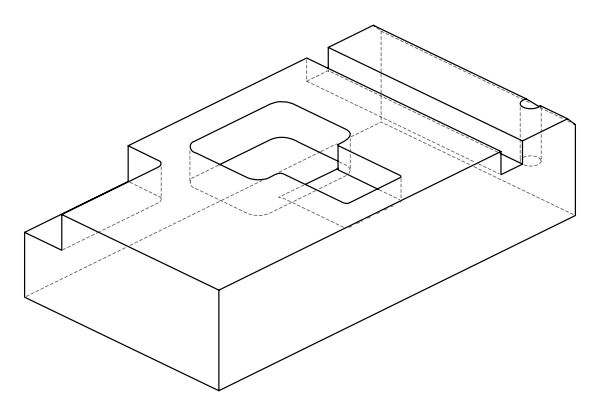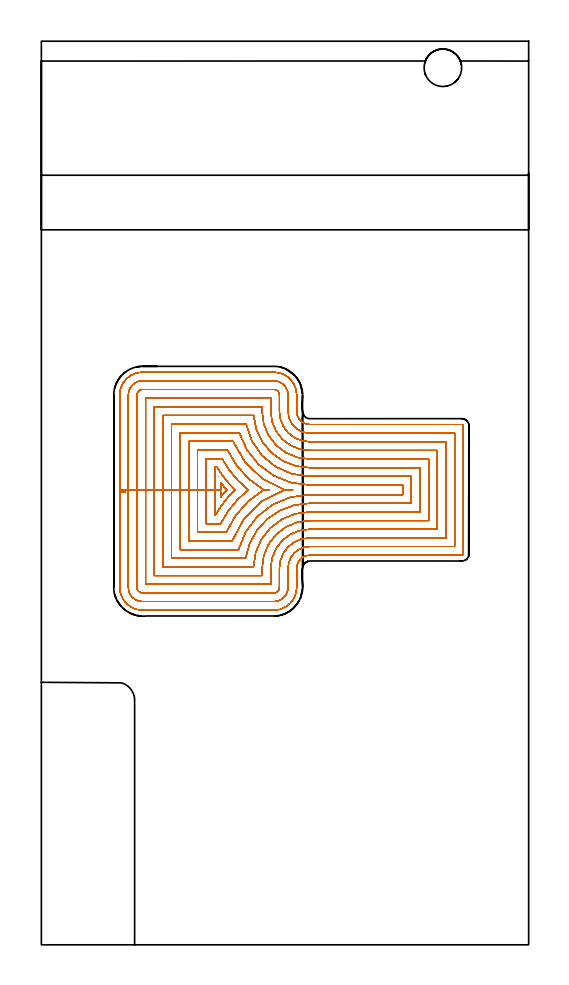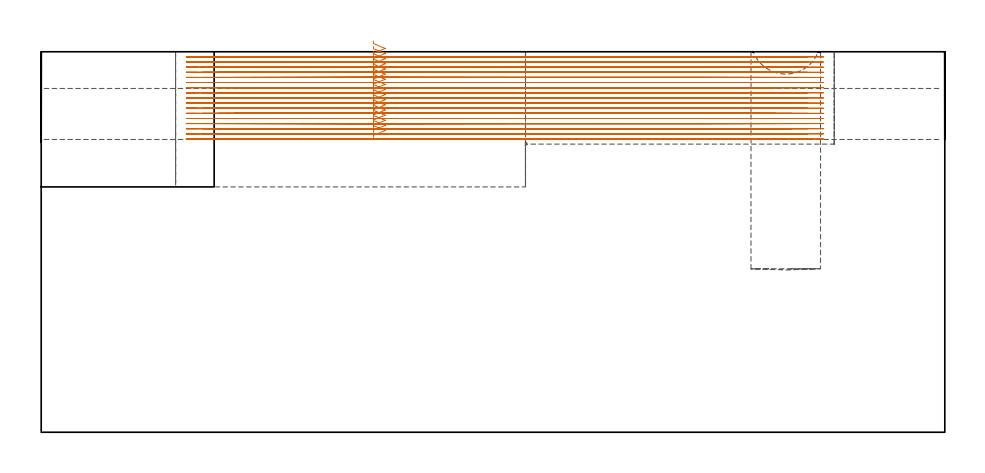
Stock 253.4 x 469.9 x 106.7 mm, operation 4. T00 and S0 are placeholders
(PLAN: 6 operations, 5 tool changes, 186.6 min)
(1 INDEXABLE_INSERT_DRILL_BLIND_HOLE_FROM_SOLID | STEP1POCKET | NXT0302_010 | 0.25 min | 18176 mm3)
(2 AREA_MILL | FG_CHAMFER_SURFACE | UGT0205_001 | 8.31 min | 13226 mm3)
(3 MILL_CORNER_NOTCH_RECTANGULAR | CORNER_NOTCH_RECTANGULAR | NXT0201_012 | Follow Part, ap 4, ae 75% | 15.65 min | 250207 mm3)
(4 MILL_OPEN_POCKET | POCKET_OPEN | NXT0201_008 | Follow Part, ap 1.5, ae 75% | 152.26 min | 490886 mm3)
(5 MILL_RECTANGULAR_POCKET | POCKET_RECTANGULAR_STRAIGHT | UGT0201_094 | Follow Part, ap 5, ae 75% | 5.12 min | 150595 mm3)
(6 MILL_RECTANGULAR_SLOT | SLOT_RECTANGULAR | UGT0201_006 | Follow Part, ap 7, ae 75% | 5.05 min | 177006 mm3)
(TOOL NXT0302_010 | Index. Insert Drill 19.5mm [880-D1950L25-05] | D19.5 PA176 FL98 Z2)
(TOOL UGT0205_001 | Chamfer Mill 20 x 3 x 45 deg. | D20 FL50 Z2)
(TOOL NXT0201_012 | ENDMILL 16mm [2P460-1600-NA 1630] | D16 FL38 Z6)
(TOOL NXT0201_008 | ENDMILL 6mm [2P460-0600-NA 1630] | D6 FL26 Z6)
(TOOL UGT0201_094 | End mill 20 mm | D20 FL38 Z4)
(TOOL UGT0201_006 | End Mill 28 mm | D28 FL25 Z2)
(OP 4 MILL_OPEN_POCKET, part 1 of 2)
G17 G21 G94 G90
T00 M6
G54
G17 G0 G90 X93.2 Y235.452 S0 M3
G43 Z116.702 H1
Z109.702
G94 G1 Y232.791 Z108.989 F250.
X93.878 Y233.642 Z108.697
X95.762 Y235.81 Z107.928
X96.51 Y236.6 Z107.636
X95.762 Y237.39 Z107.345
X93.878 Y239.558 Z106.575
X93.2 Y240.409 Z106.284
Y236.6 Z105.263
Y232.791 F500.
G2 X96.51 Y236.6 R59.2
X93.2 Y240.409 R59.2
G1 Y236.6
X90.2
Y223.5
X90.544
G2 X100.745 Y236.6 R56.2
X91.36 Y248.3 R56.2
G1 X90.2
Y236.6
X85.7
Y219.
X93.248
G2 X107.619 Y236.6 R51.7
X93.974 Y252.8 R51.7
G1 X85.7
Y236.6
X81.2
Y214.5
X96.119
G2 X115.597 Y236.6 R47.2
G1 X118.636
X115.597
G2 X96.747 Y257.3 R47.2
G1 X81.2
Y236.6
X76.7
Y210.
X99.195
G2 X126.585 Y236.6 R42.7
G1 X130.689
X126.585
G2 X99.713 Y261.8 R42.7
G1 X76.7
Y236.6
X72.2
Y205.5
X102.526
G2 X139.5 Y234.1 R38.2
G1 X187.9
Y239.1
X139.5
G2 X102.918 Y266.3 R38.2
G1 X72.2
Y236.6
X67.7
Y201.
X106.188
G2 X139.5 Y229.6 R33.7
G1 X192.4
Y243.6
X139.5
G2 X106.433 Y270.8 R33.7
G1 X67.7
Y236.6
X63.2
Y196.5
X110.306
G2 X139.5 Y225.1 R29.2
G1 X196.9
Y248.1
X139.5
G2 X110.369 Y275.3 R29.2
G1 X63.2
Y236.6
X58.7
Y192.
X114.8
Y195.9
G2 X139.5 Y220.6 R24.7
G1 X201.4
Y252.6
X139.5
G2 X114.8 Y277.3 R24.7
G1 Y279.8
X58.7
Y236.6
X54.2
Y187.5
X119.3
Y195.9
G2 X139.5 Y216.1 R20.2
G1 X205.9
Y257.1
X139.5
G2 X119.3 Y277.3 R20.2
G1 Y284.3
X54.2
Y236.6
X49.7
Y185.9
G3 X52.6 Y183. R2.9
G1 X120.9
G3 X123.8 Y185.899 R2.9
G1 Y195.9
G2 X139.5 Y211.6 R15.7
G1 X210.4
Y261.6
X139.5
G2 X123.8 Y277.3 R15.7
G1 Y285.9
G3 X120.9 Y288.8 R2.9
G1 X52.6
G3 X49.7 Y285.9 R2.9
G1 Y236.6
X45.2
Y185.9
G3 X52.6 Y178.5 R7.4
G1 X120.9
G3 X128.3 Y185.898 R7.4
G1 Y195.9
G2 X139.5 Y207.1 R11.2
G1 X214.9
Y266.1
X139.5
G2 X128.3 Y277.3 R11.2
G1 Y285.9
G3 X120.9 Y293.3 R7.4
G1 X52.6
G3 X45.2 Y285.9 R7.4
G1 Y236.6
X40.7
Y185.9
G3 X52.6 Y174. R11.9
G1 X120.9
G3 X132.8 Y185.897 R11.9
G1 Y195.9
G2 X139.5 Y202.6 R6.7
G1 X218.7
G3 X219.4 Y203.3 R0.7
G1 Y269.9
G3 X218.7 Y270.6 R0.7
G1 X139.5
G2 X132.8 Y277.3 R6.7
G1 Y285.9
G3 X120.9 Y297.8 R11.9
G1 X52.6
G3 X40.7 Y285.9 R11.9
G1 Y236.6
Y235.6
X43.7 F250.
G0 X93.2 Y235.452 Z108.263
G1 Y232.791 Z107.55
X93.878 Y233.642 Z107.258
X95.762 Y235.81 Z106.489
X96.51 Y236.6 Z106.197
X95.762 Y237.39 Z105.906
X93.878 Y239.558 Z105.136
X93.2 Y240.409 Z104.845
Y236.6 Z103.824
Y232.791 F500.
G2 X96.51 Y236.6 R59.2
X93.2 Y240.409 R59.2
G1 Y236.6
X90.2
Y223.5
X90.544
G2 X100.745 Y236.6 R56.2
X91.36 Y248.3 R56.2
G1 X90.2
Y236.6
X85.7
Y219.
X93.248
G2 X107.619 Y236.6 R51.7
X93.974 Y252.8 R51.7
G1 X85.7
Y236.6
X81.2
Y214.5
X96.119
G2 X115.597 Y236.6 R47.2
G1 X118.636
X115.597
G2 X96.747 Y257.3 R47.2
G1 X81.2
Y236.6
X76.7
Y210.
X99.195
G2 X126.585 Y236.6 R42.7
G1 X130.689
X126.585
G2 X99.713 Y261.8 R42.7
G1 X76.7
Y236.6
X72.2
Y205.5
X102.526
G2 X139.5 Y234.1 R38.2
G1 X187.9
Y239.1
X139.5
G2 X102.918 Y266.3 R38.2
G1 X72.2
Y236.6
X67.7
Y201.
X106.188
G2 X139.5 Y229.6 R33.7
G1 X192.4
Y243.6
X139.5
G2 X106.433 Y270.8 R33.7
G1 X67.7
Y236.6
X63.2
Y196.5
X110.306
G2 X139.5 Y225.1 R29.2
G1 X196.9
Y248.1
X139.5
G2 X110.369 Y275.3 R29.2
G1 X63.2
Y236.6
X58.7
Y192.
X114.8
Y195.9
G2 X139.5 Y220.6 R24.7
G1 X201.4
Y252.6
X139.5
G2 X114.8 Y277.3 R24.7
G1 Y279.8
X58.7
Y236.6
X54.2
Y187.5
X119.3
Y195.9
G2 X139.5 Y216.1 R20.2
G1 X205.9
Y257.1
X139.5
G2 X119.3 Y277.3 R20.2
G1 Y284.3
X54.2
Y236.6
X49.7
Y185.9
G3 X52.6 Y183. R2.9
G1 X120.9
G3 X123.8 Y185.899 R2.9
G1 Y195.9
G2 X139.5 Y211.6 R15.7
G1 X210.4
Y261.6
X139.5
G2 X123.8 Y277.3 R15.7
G1 Y285.9
G3 X120.9 Y288.8 R2.9
G1 X52.6
G3 X49.7 Y285.9 R2.9
G1 Y236.6
X45.2
Y185.9
G3 X52.6 Y178.5 R7.4
G1 X120.9
G3 X128.3 Y185.898 R7.4
G1 Y195.9
G2 X139.5 Y207.1 R11.2
G1 X214.9
Y266.1
X139.5
G2 X128.3 Y277.3 R11.2
G1 Y285.9
G3 X120.9 Y293.3 R7.4
G1 X52.6
G3 X45.2 Y285.9 R7.4
G1 Y236.6
X40.7
Y185.9
G3 X52.6 Y174. R11.9
G1 X120.9
G3 X132.8 Y185.897 R11.9
G1 Y195.9
G2 X139.5 Y202.6 R6.7
G1 X218.7
G3 X219.4 Y203.3 R0.7
G1 Y269.9
G3 X218.7 Y270.6 R0.7
G1 X139.5
G2 X132.8 Y277.3 R6.7
G1 Y285.9
G3 X120.9 Y297.8 R11.9
G1 X52.6
G3 X40.7 Y285.9 R11.9
G1 Y236.6
Y235.6
X43.7 F250.
G0 X93.2 Y235.452 Z106.824
G1 Y232.791 Z106.111
X93.878 Y233.642 Z105.819
X95.762 Y235.81 Z105.05
X96.51 Y236.6 Z104.758
X95.762 Y237.39 Z104.467
X93.878 Y239.558 Z103.697
X93.2 Y240.409 Z103.406
Y236.6 Z102.385
Y232.791 F500.
G2 X96.51 Y236.6 R59.2
X93.2 Y240.409 R59.2
G1 Y236.6
X90.2
Y223.5
X90.544
G2 X100.745 Y236.6 R56.2
X91.36 Y248.3 R56.2
G1 X90.2
Y236.6
X85.7
Y219.
X93.248
G2 X107.619 Y236.6 R51.7
X93.974 Y252.8 R51.7
G1 X85.7
Y236.6
X81.2
Y214.5
X96.119
G2 X115.597 Y236.6 R47.2
G1 X118.636
X115.597
G2 X96.747 Y257.3 R47.2
G1 X81.2
Y236.6
X76.7
Y210.
X99.195
G2 X126.585 Y236.6 R42.7
G1 X130.689
X126.585
G2 X99.713 Y261.8 R42.7
G1 X76.7
Y236.6
X72.2
Y205.5
X102.526
G2 X139.5 Y234.1 R38.2
G1 X187.9
Y239.1
X139.5
G2 X102.918 Y266.3 R38.2
G1 X72.2
Y236.6
X67.7
Y201.
X106.188
G2 X139.5 Y229.6 R33.7
G1 X192.4
Y243.6
X139.5
G2 X106.433 Y270.8 R33.7
G1 X67.7
Y236.6
X63.2
Y196.5
X110.306
G2 X139.5 Y225.1 R29.2
G1 X196.9
Y248.1
X139.5
G2 X110.369 Y275.3 R29.2
G1 X63.2
Y236.6
X58.7
Y192.
X114.8
Y195.9
G2 X139.5 Y220.6 R24.7
G1 X201.4
Y252.6
X139.5
G2 X114.8 Y277.3 R24.7
G1 Y279.8
X58.7
Y236.6
X54.2
Y187.5
X119.3
Y195.9
G2 X139.5 Y216.1 R20.2
G1 X205.9
Y257.1
X139.5
G2 X119.3 Y277.3 R20.2
G1 Y284.3
X54.2
Y236.6
X49.7
Y185.9
G3 X52.6 Y183. R2.9
G1 X120.9
G3 X123.8 Y185.899 R2.9
G1 Y195.9
G2 X139.5 Y211.6 R15.7
G1 X210.4
Y261.6
X139.5
G2 X123.8 Y277.3 R15.7
G1 Y285.9
G3 X120.9 Y288.8 R2.9
G1 X52.6
G3 X49.7 Y285.9 R2.9
G1 Y236.6
X45.2
Y185.9
G3 X52.6 Y178.5 R7.4
G1 X120.9
G3 X128.3 Y185.897 R7.4
G1 Y195.9
G2 X139.5 Y207.1 R11.2
G1 X214.9
Y266.1
X139.5
G2 X128.3 Y277.3 R11.2
G1 Y285.901
G3 X120.9 Y293.3 R7.4
G1 X52.6
G3 X45.2 Y285.9 R7.4
G1 Y236.6
X40.7
Y185.9
G3 X52.6 Y174. R11.9
G1 X120.9
G3 X132.8 Y185.896 R11.9
G1 Y195.9
G2 X139.5 Y202.6 R6.7
G1 X218.7
G3 X219.4 Y203.3 R0.7
G1 Y269.9
G3 X218.7 Y270.6 R0.7
G1 X139.5
G2 X132.8 Y277.3 R6.7
G1 Y285.902
G3 X120.9 Y297.8 R11.9
G1 X52.6
G3 X40.7 Y285.9 R11.9
G1 Y236.6
Y235.6
X43.7 F250.
G0 X93.2 Y235.452 Z105.385
G1 Y232.791 Z104.672
X93.878 Y233.642 Z104.38
X95.762 Y235.81 Z103.611
X96.51 Y236.6 Z103.319
X95.762 Y237.39 Z103.028
X93.878 Y239.558 Z102.258
X93.2 Y240.409 Z101.967
Y236.6 Z100.946
Y232.791 F500.
G2 X96.51 Y236.6 R59.2
X93.2 Y240.409 R59.2
G1 Y236.6
X90.2
Y223.5
X90.544
G2 X100.745 Y236.6 R56.2
X91.36 Y248.3 R56.2
G1 X90.2
Y236.6
X85.7
Y219.
X93.248
G2 X107.619 Y236.6 R51.7
X93.974 Y252.8 R51.7
G1 X85.7
Y236.6
X81.2
Y214.5
X96.119
G2 X115.597 Y236.6 R47.2
G1 X118.636
X115.597
G2 X96.747 Y257.3 R47.2
G1 X81.2
Y236.6
X76.7
Y210.
X99.195
G2 X126.585 Y236.6 R42.7
G1 X130.689
X126.585
G2 X99.713 Y261.8 R42.7
G1 X76.7
Y236.6
X72.2
Y205.5
X102.526
G2 X139.5 Y234.1 R38.2
G1 X187.9
Y239.1
X139.5
G2 X102.918 Y266.3 R38.2
G1 X72.2
Y236.6
X67.7
Y201.
X106.188
G2 X139.5 Y229.6 R33.7
G1 X192.4
Y243.6
X139.5
G2 X106.433 Y270.8 R33.7
G1 X67.7
Y236.6
X63.2
Y196.5
X110.306
G2 X139.5 Y225.1 R29.2
G1 X196.9
Y248.1
X139.5
G2 X110.369 Y275.3 R29.2
G1 X63.2
Y236.6
X58.7
Y192.
X114.8
Y195.9
G2 X139.5 Y220.6 R24.7
G1 X201.4
Y252.6
X139.5
G2 X114.8 Y277.3 R24.7
G1 Y279.8
X58.7
Y236.6
X54.2
Y187.5
X119.3
Y195.9
G2 X139.5 Y216.1 R20.2
G1 X205.9
Y257.1
X139.5
G2 X119.3 Y277.3 R20.2
G1 Y284.3
X54.2
Y236.6
X49.7
Y185.9
G3 X52.6 Y183. R2.9
G1 X120.9
G3 X123.8 Y185.899 R2.9
G1 Y195.9
G2 X139.5 Y211.6 R15.7
G1 X210.4
Y261.6
X139.5
G2 X123.8 Y277.3 R15.7
G1 Y285.9
G3 X120.9 Y288.8 R2.9
G1 X52.6
G3 X49.7 Y285.9 R2.9
G1 Y236.6
X45.2
Y185.9
G3 X52.6 Y178.5 R7.4
G1 X120.9
G3 X128.3 Y185.897 R7.4
G1 Y195.9
G2 X139.5 Y207.1 R11.2
G1 X214.9
Y266.1
X139.5
G2 X128.3 Y277.3 R11.2
G1 Y285.901
G3 X120.9 Y293.3 R7.4
G1 X52.6
G3 X45.2 Y285.9 R7.4
G1 Y236.6
X40.7
Y185.9
G3 X52.6 Y174. R11.9
G1 X120.9
G3 X132.8 Y185.896 R11.9
G1 Y195.9
G2 X139.5 Y202.6 R6.7
G1 X218.7
G3 X219.4 Y203.3 R0.7
G1 Y269.9
G3 X218.7 Y270.6 R0.7
G1 X139.5
G2 X132.8 Y277.3 R6.7
G1 Y285.902
G3 X120.9 Y297.8 R11.9
G1 X52.6
G3 X40.7 Y285.9 R11.9
G1 Y236.6
Y235.6
X43.7 F250.
G0 X93.2 Y235.452 Z103.946
G1 Y232.791 Z103.233
X93.878 Y233.642 Z102.941
X95.762 Y235.81 Z102.172
X96.51 Y236.6 Z101.88
X95.762 Y237.39 Z101.589
X93.878 Y239.558 Z100.819
X93.2 Y240.409 Z100.528
Y236.6 Z99.507
Y232.791 F500.
G2 X96.51 Y236.6 R59.2
X93.2 Y240.409 R59.2
G1 Y236.6
X90.2
Y223.5
X90.544
G2 X100.745 Y236.6 R56.2
X91.36 Y248.3 R56.2
G1 X90.2
Y236.6
X85.7
Y219.
X93.248
G2 X107.619 Y236.6 R51.7
X93.974 Y252.8 R51.7
G1 X85.7
Y236.6
X81.2
Y214.5
X96.119
G2 X115.597 Y236.6 R47.2
G1 X118.636
X115.597
G2 X96.747 Y257.3 R47.2
G1 X81.2
Y236.6
X76.7
Y210.
X99.195
G2 X126.585 Y236.6 R42.7
G1 X130.689
X126.585
G2 X99.713 Y261.8 R42.7
G1 X76.7
Y236.6
X72.2
Y205.5
X102.526
G2 X139.5 Y234.1 R38.2
G1 X187.9
Y239.1
X139.5
G2 X102.918 Y266.3 R38.2
G1 X72.2
Y236.6
X67.7
Y201.
X106.188
G2 X139.5 Y229.6 R33.7
G1 X192.4
Y243.6
X139.5
G2 X106.433 Y270.8 R33.7
G1 X67.7
Y236.6
X63.2
Y196.5
X110.306
G2 X139.5 Y225.1 R29.2
G1 X196.9
Y248.1
X139.5
G2 X110.369 Y275.3 R29.2
G1 X63.2
Y236.6
X58.7
Y192.
X114.8
Y195.9
G2 X139.5 Y220.6 R24.7
G1 X201.4
Y252.6
X139.5
G2 X114.8 Y277.3 R24.7
G1 Y279.8
X58.7
Y236.6
X54.2
Y187.5
X119.3
Y195.9
G2 X139.5 Y216.1 R20.2
G1 X205.9
Y257.1
X139.5
G2 X119.3 Y277.3 R20.2
G1 Y284.3
X54.2
Y236.6
X49.7
Y185.9
G3 X52.6 Y183. R2.9
G1 X120.9
G3 X123.8 Y185.899 R2.9
G1 Y195.9
G2 X139.5 Y211.6 R15.7
G1 X210.4
Y261.6
X139.5
G2 X123.8 Y277.3 R15.7
G1 Y285.9
G3 X120.9 Y288.8 R2.9
G1 X52.6
G3 X49.7 Y285.9 R2.9
G1 Y236.6
X45.2
Y185.9
G3 X52.6 Y178.5 R7.4
G1 X120.9
G3 X128.3 Y185.897 R7.4
G1 Y195.9
G2 X139.5 Y207.1 R11.2
G1 X214.9
Y266.1
X139.5
G2 X128.3 Y277.3 R11.2
G1 Y285.901
G3 X120.9 Y293.3 R7.4
G1 X52.6
G3 X45.2 Y285.9 R7.4
G1 Y236.6
X40.7
Y185.9
G3 X52.6 Y174. R11.9
G1 X120.9
G3 X132.8 Y185.896 R11.9
G1 Y195.9
G2 X139.5 Y202.6 R6.7
G1 X218.7
G3 X219.4 Y203.3 R0.7
G1 Y269.9
G3 X218.7 Y270.6 R0.7
G1 X139.5
G2 X132.8 Y277.3 R6.7
G1 Y285.902
G3 X120.9 Y297.8 R11.9
G1 X52.6
G3 X40.7 Y285.9 R11.9
G1 Y236.6
Y235.6
X43.7 F250.
G0 X93.2 Y235.452 Z102.507
G1 Y232.791 Z101.794
X93.878 Y233.642 Z101.502
X95.762 Y235.81 Z100.733
X96.51 Y236.6 Z100.441
X95.762 Y237.39 Z100.15
X93.878 Y239.558 Z99.38
X93.2 Y240.409 Z99.089
Y236.6 Z98.068
Y232.791 F500.
G2 X96.51 Y236.6 R59.2
X93.2 Y240.409 R59.2
G1 Y236.6
X90.2
Y223.5
X90.544
G2 X100.745 Y236.6 R56.2
X91.36 Y248.3 R56.2
G1 X90.2
Y236.6
X85.7
Y219.
X93.248
G2 X107.619 Y236.6 R51.7
X93.974 Y252.8 R51.7
G1 X85.7
Y236.6
X81.2
Y214.5
X96.119
G2 X115.597 Y236.6 R47.2
G1 X118.636
X115.597
G2 X96.747 Y257.3 R47.2
G1 X81.2
Y236.6
X76.7
Y210.
X99.195
G2 X126.585 Y236.6 R42.7
G1 X130.689
X126.585
G2 X99.713 Y261.8 R42.7
G1 X76.7
Y236.6
X72.2
Y205.5
X102.526
G2 X139.5 Y234.1 R38.2
G1 X187.9
Y239.1
X139.5
G2 X102.918 Y266.3 R38.2
G1 X72.2
Y236.6
X67.7
Y201.
X106.188
G2 X139.5 Y229.6 R33.7
G1 X192.4
Y243.6
X139.5
G2 X106.433 Y270.8 R33.7
G1 X67.7
Y236.6
X63.2
Y196.5
X110.306
G2 X139.5 Y225.1 R29.2
G1 X196.9
Y248.1
X139.5
G2 X110.369 Y275.3 R29.2
G1 X63.2
Y236.6
X58.7
Y192.
X114.8
Y195.9
G2 X139.5 Y220.6 R24.7
G1 X201.4
Y252.6
X139.5
G2 X114.8 Y277.3 R24.7
G1 Y279.8
X58.7
Y236.6
X54.2
Y187.5
X119.3
Y195.9
G2 X139.5 Y216.1 R20.2
G1 X205.9
Y257.1
X139.5
G2 X119.3 Y277.3 R20.2
G1 Y284.3
X54.2
Y236.6
X49.7
Y185.9
G3 X52.6 Y183. R2.9
G1 X120.9
G3 X123.8 Y185.899 R2.9
G1 Y195.9
G2 X139.5 Y211.6 R15.7
G1 X210.4
Y261.6
X139.5
G2 X123.8 Y277.3 R15.7
G1 Y285.9
G3 X120.9 Y288.8 R2.9
G1 X52.6
G3 X49.7 Y285.9 R2.9
G1 Y236.6
X45.2
Y185.9
G3 X52.6 Y178.5 R7.4
G1 X120.9
G3 X128.3 Y185.897 R7.4
G1 Y195.9
G2 X139.5 Y207.1 R11.2
G1 X214.9
Y266.1
X139.5
G2 X128.3 Y277.3 R11.2
G1 Y285.901
G3 X120.9 Y293.3 R7.4
G1 X52.6
G3 X45.2 Y285.9 R7.4
G1 Y236.6
X40.7
Y185.9
G3 X52.6 Y174. R11.9
G1 X120.9
G3 X132.8 Y185.896 R11.9
G1 Y195.9
G2 X139.5 Y202.6 R6.7
G1 X218.7
G3 X219.4 Y203.3 R0.7
G1 Y269.9
G3 X218.7 Y270.6 R0.7
G1 X139.5
G2 X132.8 Y277.3 R6.7
G1 Y285.902
G3 X120.9 Y297.8 R11.9
G1 X52.6
G3 X40.7 Y285.9 R11.9
G1 Y236.6
Y235.6
X43.7 F250.
G0 X93.2 Y235.452 Z101.068
G1 Y232.791 Z100.355
X93.878 Y233.642 Z100.063
X95.762 Y235.81 Z99.294
X96.51 Y236.6 Z99.002
X95.762 Y237.39 Z98.711
X93.878 Y239.558 Z97.941
X93.2 Y240.409 Z97.65
Y236.6 Z96.629
Y232.791 F500.
G2 X96.51 Y236.6 R59.2
X93.2 Y240.409 R59.2
G1 Y236.6
X90.2
Y223.5
X90.544
G2 X100.745 Y236.6 R56.2
X91.36 Y248.3 R56.2
G1 X90.2
Y236.6
X85.7
Y219.
X93.248
G2 X107.619 Y236.6 R51.7
X93.974 Y252.8 R51.7
G1 X85.7
Y236.6
X81.2
Y214.5
X96.119
G2 X115.597 Y236.6 R47.2
G1 X118.636
X115.597
G2 X96.747 Y257.3 R47.2
G1 X81.2
Y236.6
X76.7
Y210.
X99.195
G2 X126.585 Y236.6 R42.7
G1 X130.689
X126.585
G2 X99.713 Y261.8 R42.7
G1 X76.7
Y236.6
X72.2
Y205.5
X102.526
G2 X139.5 Y234.1 R38.2
G1 X187.9
Y239.1
X139.5
G2 X102.918 Y266.3 R38.2
G1 X72.2
Y236.6
X67.7
Y201.
X106.188
G2 X139.5 Y229.6 R33.7
G1 X192.4
Y243.6
X139.5
G2 X106.433 Y270.8 R33.7
G1 X67.7
Y236.6
X63.2
Y196.5
X110.306
G2 X139.5 Y225.1 R29.2
G1 X196.9
Y248.1
X139.5
G2 X110.369 Y275.3 R29.2
G1 X63.2
Y236.6
X58.7
Y192.
X114.8
Y195.9
G2 X139.5 Y220.6 R24.7
G1 X201.4
Y252.6
X139.5
G2 X114.8 Y277.3 R24.7
G1 Y279.8
X58.7
Y236.6
X54.2
Y187.5
X119.3
Y195.9
G2 X139.5 Y216.1 R20.2
G1 X205.9
Y257.1
X139.5
G2 X119.3 Y277.3 R20.2
G1 Y284.3
X54.2
Y236.6
X49.7
Y185.9
G3 X52.6 Y183. R2.9
G1 X120.9
G3 X123.8 Y185.898 R2.9
G1 Y195.9
G2 X139.5 Y211.6 R15.7
G1 X210.4
Y261.6
X139.5
G2 X123.8 Y277.3 R15.7
G1 Y285.9
G3 X120.9 Y288.8 R2.9
G1 X52.6
G3 X49.7 Y285.9 R2.9
G1 Y236.6
X45.2
Y185.9
G3 X52.6 Y178.5 R7.4
G1 X120.9
G3 X128.3 Y185.897 R7.4
G1 Y195.9
G2 X139.5 Y207.1 R11.2
G1 X214.9
Y266.1
X139.5
G2 X128.3 Y277.3 R11.2
G1 Y285.901
G3 X120.9 Y293.3 R7.4
G1 X52.6
G3 X45.2 Y285.9 R7.4
G1 Y236.6
X40.7
Y185.9
G3 X52.6 Y174. R11.9
G1 X120.9
G3 X132.8 Y185.896 R11.9
G1 Y195.9
G2 X139.5 Y202.6 R6.7
G1 X218.7
G3 X219.4 Y203.3 R0.7
G1 Y269.9
G3 X218.7 Y270.6 R0.7
G1 X139.5
G2 X132.8 Y277.3 R6.7
G1 Y285.902
G3 X120.9 Y297.8 R11.9
G1 X52.6
G3 X40.7 Y285.9 R11.9
G1 Y236.6
Y235.6
X43.7 F250.
G0 X93.2 Y235.452 Z99.629
G1 Y232.791 Z98.916
X93.878 Y233.642 Z98.624
X95.762 Y235.81 Z97.855
X96.51 Y236.6 Z97.563
X95.762 Y237.39 Z97.272
X93.878 Y239.558 Z96.502
X93.2 Y240.409 Z96.211
Y236.6 Z95.19
Y232.791 F500.
G2 X96.51 Y236.6 R59.2
X93.2 Y240.409 R59.2
G1 Y236.6
X90.2
Y223.5
X90.544
G2 X100.745 Y236.6 R56.2
X91.36 Y248.3 R56.2
G1 X90.2
Y236.6
X85.7
Y219.
X93.248
G2 X107.619 Y236.6 R51.7
X93.974 Y252.8 R51.7
G1 X85.7
Y236.6
X81.2
Y214.5
X96.119
G2 X115.597 Y236.6 R47.2
G1 X118.636
X115.597
G2 X96.747 Y257.3 R47.2
G1 X81.2
Y236.6
X76.7
Y210.
X99.195
G2 X126.585 Y236.6 R42.7
G1 X130.689
X126.585
G2 X99.713 Y261.8 R42.7
G1 X76.7
Y236.6
X72.2
Y205.5
X102.526
G2 X139.5 Y234.1 R38.2
G1 X187.9
Y239.1
X139.5
G2 X102.918 Y266.3 R38.2
G1 X72.2
Y236.6
X67.7
Y201.
X106.188
G2 X139.5 Y229.6 R33.7
G1 X192.4
Y243.6
X139.5
G2 X106.433 Y270.8 R33.7
G1 X67.7
Y236.6
X63.2
Y196.5
X110.306
G2 X139.5 Y225.1 R29.2
G1 X196.9
Y248.1
X139.5
G2 X110.369 Y275.3 R29.2
G1 X63.2
Y236.6
X58.7
Y192.
X114.8
Y195.9
G2 X139.5 Y220.6 R24.7
G1 X201.4
Y252.6
X139.5
G2 X114.8 Y277.3 R24.7
G1 Y279.8
X58.7
Y236.6
X54.2
Y187.5
X119.3
Y195.9
G2 X139.5 Y216.1 R20.2
G1 X205.9
Y257.1
X139.5
G2 X119.3 Y277.3 R20.2
G1 Y284.3
X54.2
Y236.6
X49.7
Y185.9
G3 X52.6 Y183. R2.9
G1 X120.9
G3 X123.8 Y185.899 R2.9
G1 Y195.9
G2 X139.5 Y211.6 R15.7
G1 X210.4
Y261.6
X139.5
G2 X123.8 Y277.3 R15.7
G1 Y285.9
G3 X120.9 Y288.8 R2.9
G1 X52.6
G3 X49.7 Y285.9 R2.9
G1 Y236.6
X45.2
Y185.9
G3 X52.6 Y178.5 R7.4
G1 X120.9
G3 X128.3 Y185.898 R7.4
G1 Y195.9
G2 X139.5 Y207.1 R11.2
G1 X214.9
Y266.1
X139.5
G2 X128.3 Y277.3 R11.2
G1 Y285.9
G3 X120.9 Y293.3 R7.4
G1 X52.6
G3 X45.2 Y285.9 R7.4
G1 Y236.6
X40.7
Y185.9
G3 X52.6 Y174. R11.9
G1 X120.9
G3 X132.8 Y185.897 R11.9
G1 Y195.9
G2 X139.5 Y202.6 R6.7
G1 X218.7
G3 X219.4 Y203.3 R0.7
G1 Y269.9
G3 X218.7 Y270.6 R0.7
G1 X139.5
G2 X132.8 Y277.3 R6.7
G1 Y285.9
G3 X120.9 Y297.8 R11.9
G1 X52.6
G3 X40.7 Y285.9 R11.9
G1 Y236.6
Y235.6
X43.7 F250.
G0 X93.2 Y235.452 Z98.19
G1 Y232.791 Z97.477
X93.878 Y233.642 Z97.185
X95.762 Y235.81 Z96.416
X96.51 Y236.6 Z96.124
X95.762 Y237.39 Z95.833
X93.878 Y239.558 Z95.063
X93.2 Y240.409 Z94.772
Y236.6 Z93.751
Y232.791 F500.
G2 X96.51 Y236.6 R59.2
X93.2 Y240.409 R59.2
G1 Y236.6
X90.2
Y223.5
X90.544
G2 X100.745 Y236.6 R56.2
X91.36 Y248.3 R56.2
G1 X90.2
Y236.6
X85.7
Y219.
X93.248
G2 X107.619 Y236.6 R51.7
X93.974 Y252.8 R51.7
G1 X85.7
Y236.6
X81.2
Y214.5
X96.119
G2 X115.597 Y236.6 R47.2
G1 X118.636
X115.597
G2 X96.747 Y257.3 R47.2
G1 X81.2
Y236.6
X76.7
Y210.
X99.195
G2 X126.585 Y236.6 R42.7
G1 X130.689
X126.585
G2 X99.713 Y261.8 R42.7
G1 X76.7
Y236.6
X72.2
Y205.5
X102.526
G2 X139.5 Y234.1 R38.2
G1 X187.9
Y239.1
X139.5
G2 X102.918 Y266.3 R38.2
G1 X72.2
Y236.6
X67.7
Y201.
X106.188
G2 X139.5 Y229.6 R33.7
G1 X192.4
Y243.6
X139.5
G2 X106.433 Y270.8 R33.7
G1 X67.7
Y236.6
X63.2
Y196.5
X110.306
G2 X139.5 Y225.1 R29.2
G1 X196.9
Y248.1
X139.5
G2 X110.369 Y275.3 R29.2
G1 X63.2
Y236.6
X58.7
Y192.
X114.8
Y195.9
G2 X139.5 Y220.6 R24.7
G1 X201.4
Y252.6
X139.5
G2 X114.8 Y277.3 R24.7
G1 Y279.8
X58.7
Y236.6
X54.2
Y187.5
X119.3
Y195.9
G2 X139.5 Y216.1 R20.2
G1 X205.9
Y257.1
X139.5
G2 X119.3 Y277.3 R20.2
G1 Y284.3
X54.2
Y236.6
X49.7
Y185.9
G3 X52.6 Y183. R2.9
G1 X120.9
G3 X123.8 Y185.899 R2.9
G1 Y195.9
G2 X139.5 Y211.6 R15.7
G1 X210.4
Y261.6
X139.5
G2 X123.8 Y277.3 R15.7
G1 Y285.9
G3 X120.9 Y288.8 R2.9
G1 X52.6
G3 X49.7 Y285.9 R2.9
G1 Y236.6
X45.2
Y185.9
G3 X52.6 Y178.5 R7.4
G1 X120.9
G3 X128.3 Y185.898 R7.4
G1 Y195.9
G2 X139.5 Y207.1 R11.2
G1 X214.9
Y266.1
X139.5
G2 X128.3 Y277.3 R11.2
G1 Y285.9
G3 X120.9 Y293.3 R7.4
G1 X52.6
G3 X45.2 Y285.9 R7.4
G1 Y236.6
X40.7
Y185.9
G3 X52.6 Y174. R11.9
G1 X120.9
G3 X132.8 Y185.897 R11.9
G1 Y195.9
G2 X139.5 Y202.6 R6.7
G1 X218.7
G3 X219.4 Y203.3 R0.7
G1 Y269.9
G3 X218.7 Y270.6 R0.7
G1 X139.5
G2 X132.8 Y277.3 R6.7
G1 Y285.9
G3 X120.9 Y297.8 R11.9
G1 X52.6
G3 X40.7 Y285.9 R11.9
G1 Y236.6
Y235.6
X43.7 F250.
G0 X93.2 Y235.452 Z96.751
G1 Y232.791 Z96.038
X93.878 Y233.642 Z95.746
X95.762 Y235.81 Z94.977
X96.51 Y236.6 Z94.685
X95.762 Y237.39 Z94.394
X93.878 Y239.558 Z93.624
X93.2 Y240.409 Z93.333
Y236.6 Z92.312
Y232.791 F500.
G2 X96.51 Y236.6 R59.2
X93.2 Y240.409 R59.2
G1 Y236.6
X90.2
Y223.5
X90.544
G2 X100.745 Y236.6 R56.2
X91.36 Y248.3 R56.2
G1 X90.2
Y236.6
X85.7
Y219.
X93.248
G2 X107.619 Y236.6 R51.7
X93.974 Y252.8 R51.7
G1 X85.7
Y236.6
X81.2
Y214.5
X96.119
G2 X115.597 Y236.6 R47.2
G1 X118.636
X115.597
G2 X96.747 Y257.3 R47.2
G1 X81.2
Y236.6
X76.7
Y210.
X99.195
G2 X126.585 Y236.6 R42.7
G1 X130.689
X126.585
G2 X99.713 Y261.8 R42.7
G1 X76.7
Y236.6
X72.2
Y205.5
X102.526
G2 X139.5 Y234.1 R38.2
G1 X187.9
Y239.1
X139.5
G2 X102.918 Y266.3 R38.2
G1 X72.2
Y236.6
X67.7
Y201.
X106.188
G2 X139.5 Y229.6 R33.7
G1 X192.4
Y243.6
X139.5
G2 X106.433 Y270.8 R33.7
G1 X67.7
Y236.6
X63.2
Y196.5
X110.306
G2 X139.5 Y225.1 R29.2
G1 X196.9
Y248.1
X139.5
G2 X110.369 Y275.3 R29.2
G1 X63.2
Y236.6
X58.7
Y192.
X114.8
Y195.9
G2 X139.5 Y220.6 R24.7
G1 X201.4
Y252.6
X139.5
G2 X114.8 Y277.3 R24.7
G1 Y279.8
X58.7
Y236.6
X54.2
Y187.5
X119.3
Y195.9
G2 X139.5 Y216.1 R20.2
G1 X205.9
Y257.1
X139.5
G2 X119.3 Y277.3 R20.2
G1 Y284.3
X54.2
Y236.6
X49.7
Y185.9
G3 X52.6 Y183. R2.9
G1 X120.9
G3 X123.8 Y185.899 R2.9
G1 Y195.9
G2 X139.5 Y211.6 R15.7
G1 X210.4
Y261.6
X139.5
G2 X123.8 Y277.3 R15.7
G1 Y285.9
G3 X120.9 Y288.8 R2.9
G1 X52.6
G3 X49.7 Y285.9 R2.9
G1 Y236.6
X45.2
Y185.9
G3 X52.6 Y178.5 R7.4
G1 X120.9
G3 X128.3 Y185.898 R7.4
G1 Y195.9
G2 X139.5 Y207.1 R11.2
G1 X214.9
Y266.1
X139.5
G2 X128.3 Y277.3 R11.2
G1 Y285.9
G3 X120.9 Y293.3 R7.4
G1 X52.6
G3 X45.2 Y285.9 R7.4
G1 Y236.6
X40.7
Y185.9
G3 X52.6 Y174. R11.9
G1 X120.9
G3 X132.8 Y185.897 R11.9
G1 Y195.9
G2 X139.5 Y202.6 R6.7
G1 X218.7
G3 X219.4 Y203.3 R0.7
G1 Y269.9
G3 X218.7 Y270.6 R0.7
G1 X139.5
G2 X132.8 Y277.3 R6.7
G1 Y285.9
G3 X120.9 Y297.8 R11.9
G1 X52.6
G3 X40.7 Y285.9 R11.9
G1 Y236.6
Y235.6
X43.7 F250.
G0 X93.2 Y235.452 Z95.312
G1 Y232.791 Z94.599
X93.878 Y233.642 Z94.307
X95.762 Y235.81 Z93.538
X96.51 Y236.6 Z93.246
X95.762 Y237.39 Z92.955
X93.878 Y239.558 Z92.185
X93.2 Y240.409 Z91.894
Y236.6 Z90.873
Y232.791 F500.
G2 X96.51 Y236.6 R59.2
X93.2 Y240.409 R59.2
G1 Y236.6
X90.2
Y223.5
X90.544
G2 X100.745 Y236.6 R56.2
X91.36 Y248.3 R56.2
G1 X90.2
Y236.6
X85.7
Y219.
X93.248
G2 X107.619 Y236.6 R51.7
X93.974 Y252.8 R51.7
G1 X85.7
Y236.6
X81.2
Y214.5
X96.119
G2 X115.597 Y236.6 R47.2
G1 X118.636
X115.597
G2 X96.747 Y257.3 R47.2
G1 X81.2
Y236.6
X76.7
Y210.
X99.195
G2 X126.585 Y236.6 R42.7
G1 X130.689
X126.585
G2 X99.713 Y261.8 R42.7
G1 X76.7
Y236.6
X72.2
Y205.5
X102.526
G2 X139.5 Y234.1 R38.2
G1 X187.9
Y239.1
X139.5
G2 X102.918 Y266.3 R38.2
G1 X72.2
Y236.6
X67.7
Y201.
X106.188
G2 X139.5 Y229.6 R33.7
G1 X192.4
Y243.6
X139.5
G2 X106.433 Y270.8 R33.7
G1 X67.7
Y236.6
X63.2
Y196.5
X110.306
G2 X139.5 Y225.1 R29.2
G1 X196.9
Y248.1
X139.5
G2 X110.369 Y275.3 R29.2
G1 X63.2
Y236.6
X58.7
Y192.
X114.8
Y195.9
G2 X139.5 Y220.6 R24.7
G1 X201.4
Y252.6
X139.5
G2 X114.8 Y277.3 R24.7
G1 Y279.8
X58.7
Y236.6
X54.2
Y187.5
X119.3
Y195.9
G2 X139.5 Y216.1 R20.2
G1 X205.9
Y257.1
X139.5
G2 X119.3 Y277.3 R20.2
G1 Y284.3
X54.2
Y236.6
X49.7
Y185.9
G3 X52.6 Y183. R2.9
G1 X120.9
G3 X123.8 Y185.899 R2.9
G1 Y195.9
G2 X139.5 Y211.6 R15.7
G1 X210.4
Y261.6
X139.5
G2 X123.8 Y277.3 R15.7
G1 Y285.9
G3 X120.9 Y288.8 R2.9
G1 X52.6
G3 X49.7 Y285.9 R2.9
G1 Y236.6
X45.2
Y185.9
G3 X52.6 Y178.5 R7.4
G1 X120.9
G3 X128.3 Y185.898 R7.4
G1 Y195.9
G2 X139.5 Y207.1 R11.2
G1 X214.9
Y266.1
X139.5
G2 X128.3 Y277.3 R11.2
G1 Y285.9
G3 X120.9 Y293.3 R7.4
G1 X52.6
G3 X45.2 Y285.9 R7.4
G1 Y236.6
X40.7
Y185.9
G3 X52.6 Y174. R11.9
G1 X120.9
G3 X132.8 Y185.897 R11.9
G1 Y195.9
G2 X139.5 Y202.6 R6.7
G1 X218.7
G3 X219.4 Y203.3 R0.7
G1 Y269.9
G3 X218.7 Y270.6 R0.7
G1 X139.5
G2 X132.8 Y277.3 R6.7
G1 Y285.9
G3 X120.9 Y297.8 R11.9
G1 X52.6
G3 X40.7 Y285.9 R11.9
G1 Y236.6
Y235.6
X43.7 F250.
G0 X93.2 Y235.452 Z93.873
G1 Y232.791 Z93.16
X93.878 Y233.642 Z92.868
X95.762 Y235.81 Z92.099
X96.51 Y236.6 Z91.807
X95.762 Y237.39 Z91.516
X93.878 Y239.558 Z90.746
X93.2 Y240.409 Z90.455
Y236.6 Z89.434
Y232.791 F500.
G2 X96.51 Y236.6 R59.2
X93.2 Y240.409 R59.2
G1 Y236.6
X90.2
Y223.5
X90.544
G2 X100.745 Y236.6 R56.2
X91.36 Y248.3 R56.2
G1 X90.2
Y236.6
X85.7
Y219.
X93.248
G2 X107.619 Y236.6 R51.7
X93.974 Y252.8 R51.7
G1 X85.7
Y236.6
X81.2
Y214.5
X96.119
G2 X115.597 Y236.6 R47.2
G1 X118.636
X115.597
G2 X96.747 Y257.3 R47.2
G1 X81.2
Y236.6
X76.7
Y210.
X99.195
G2 X126.585 Y236.6 R42.7
G1 X130.689
X126.585
G2 X99.713 Y261.8 R42.7
G1 X76.7
Y236.6
X72.2
Y205.5
X102.526
G2 X139.5 Y234.1 R38.2
G1 X187.9
Y239.1
X139.5
G2 X102.918 Y266.3 R38.2
G1 X72.2
Y236.6
X67.7
Y201.
X106.188
G2 X139.5 Y229.6 R33.7
G1 X192.4
Y243.6
X139.5
G2 X106.433 Y270.8 R33.7
G1 X67.7
Y236.6
X63.2
Y196.5
X110.306
G2 X139.5 Y225.1 R29.2
G1 X196.9
Y248.1
X139.5
G2 X110.369 Y275.3 R29.2
G1 X63.2
Y236.6
X58.7
Y192.
X114.8
Y195.9
G2 X139.5 Y220.6 R24.7
G1 X201.4
Y252.6
X139.5
G2 X114.8 Y277.3 R24.7
G1 Y279.8
X58.7
Y236.6
X54.2
Y187.5
X119.3
Y195.9
G2 X139.5 Y216.1 R20.2
G1 X205.9
Y257.1
X139.5
G2 X119.3 Y277.3 R20.2
G1 Y284.3
X54.2
Y236.6
X49.7
Y185.9
G3 X52.6 Y183. R2.9
G1 X120.9
G3 X123.8 Y185.899 R2.9
G1 Y195.9
G2 X139.5 Y211.6 R15.7
G1 X210.4
Y261.6
X139.5
G2 X123.8 Y277.3 R15.7
G1 Y285.9
G3 X120.9 Y288.8 R2.9
G1 X52.6
G3 X49.7 Y285.9 R2.9
G1 Y236.6
X45.2
Y185.9
G3 X52.6 Y178.5 R7.4
G1 X120.9
G3 X128.3 Y185.898 R7.4
G1 Y195.9
G2 X139.5 Y207.1 R11.2
G1 X214.9
Y266.1
X139.5
G2 X128.3 Y277.3 R11.2
G1 Y285.9
G3 X120.9 Y293.3 R7.4
G1 X52.6
G3 X45.2 Y285.9 R7.4
G1 Y236.6
X40.7
Y185.9
G3 X52.6 Y174. R11.9
G1 X120.9
G3 X132.8 Y185.897 R11.9
G1 Y195.9
G2 X139.5 Y202.6 R6.7
G1 X218.7
G3 X219.4 Y203.3 R0.7
G1 Y269.9
G3 X218.7 Y270.6 R0.7
G1 X139.5
G2 X132.8 Y277.3 R6.7
G1 Y285.9
G3 X120.9 Y297.8 R11.9
G1 X52.6
G3 X40.7 Y285.9 R11.9
G1 Y236.6
Y235.6
X43.7 F250.
G0 X93.2 Y235.452 Z92.434
G1 Y232.791 Z91.721
X93.878 Y233.642 Z91.429
X95.762 Y235.81 Z90.66
X96.51 Y236.6 Z90.368
X95.762 Y237.39 Z90.077
X93.878 Y239.558 Z89.307
X93.2 Y240.409 Z89.016
Y236.6 Z87.995
Y232.791 F500.
G2 X96.51 Y236.6 R59.2
X93.2 Y240.409 R59.2
G1 Y236.6
X90.2
Y223.5
X90.544
G2 X100.745 Y236.6 R56.2
X91.36 Y248.3 R56.2
G1 X90.2
Y236.6
X85.7
Y219.
X93.248
G2 X107.619 Y236.6 R51.7
X93.974 Y252.8 R51.7
G1 X85.7
Y236.6
X81.2
Y214.5
X96.119
G2 X115.597 Y236.6 R47.2
G1 X118.636
X115.597
G2 X96.747 Y257.3 R47.2
G1 X81.2
Y236.6
X76.7
Y210.
X99.195
G2 X126.585 Y236.6 R42.7
G1 X130.689
X126.585
G2 X99.713 Y261.8 R42.7
G1 X76.7
Y236.6
X72.2
Y205.5
X102.526
G2 X139.5 Y234.1 R38.2
G1 X187.9
Y239.1
X139.5
G2 X102.918 Y266.3 R38.2
G1 X72.2
Y236.6
X67.7
Y201.
X106.188
G2 X139.5 Y229.6 R33.7
G1 X192.4
Y243.6
X139.5
G2 X106.433 Y270.8 R33.7
G1 X67.7
Y236.6
X63.2
Y196.5
X110.306
G2 X139.5 Y225.1 R29.2
G1 X196.9
Y248.1
X139.5
G2 X110.369 Y275.3 R29.2
G1 X63.2
Y236.6
X58.7
Y192.
X114.8
Y195.9
G2 X139.5 Y220.6 R24.7
G1 X201.4
Y252.6
X139.5
G2 X114.8 Y277.3 R24.7
G1 Y279.8
X58.7
Y236.6
X54.2
Y187.5
X119.3
Y195.9
G2 X139.5 Y216.1 R20.2
G1 X205.9
Y257.1
X139.5
G2 X119.3 Y277.3 R20.2
G1 Y284.3
X54.2
Y236.6
X49.7
Y185.9
G3 X52.6 Y183. R2.9
G1 X120.9
G3 X123.8 Y185.899 R2.9
G1 Y195.9
G2 X139.5 Y211.6 R15.7
G1 X210.4
Y261.6
X139.5
G2 X123.8 Y277.3 R15.7
G1 Y285.9
G3 X120.9 Y288.8 R2.9
G1 X52.6
G3 X49.7 Y285.9 R2.9
G1 Y236.6
X45.2
Y185.9
G3 X52.6 Y178.5 R7.4
G1 X120.9
G3 X128.3 Y185.898 R7.4
G1 Y195.9
G2 X139.5 Y207.1 R11.2
G1 X214.9
Y266.1
X139.5
G2 X128.3 Y277.3 R11.2
G1 Y285.9
G3 X120.9 Y293.3 R7.4
G1 X52.6
G3 X45.2 Y285.9 R7.4
G1 Y236.6
X40.7
Y185.9
G3 X52.6 Y174. R11.9
G1 X120.9
G3 X132.8 Y185.897 R11.9
G1 Y195.9
G2 X139.5 Y202.6 R6.7
G1 X218.7
G3 X219.4 Y203.3 R0.7
G1 Y269.9
G3 X218.7 Y270.6 R0.7
G1 X139.5
G2 X132.8 Y277.3 R6.7
G1 Y285.9
G3 X120.9 Y297.8 R11.9
G1 X52.6
G3 X40.7 Y285.9 R11.9
G1 Y236.6
Y235.6
X43.7 F250.
G0 X93.2 Y235.452 Z90.995
G1 Y232.791 Z90.282
X93.878 Y233.642 Z89.99
X95.762 Y235.81 Z89.221
X96.51 Y236.6 Z88.929
X95.762 Y237.39 Z88.638
X93.878 Y239.558 Z87.868
X93.2 Y240.409 Z87.577
Y236.6 Z86.556
Y232.791 F500.
G2 X96.51 Y236.6 R59.2
X93.2 Y240.409 R59.2
G1 Y236.6
X90.2
Y223.5
X90.544
G2 X100.745 Y236.6 R56.2
X91.36 Y248.3 R56.2
G1 X90.2
Y236.6
X85.7
Y219.
X93.248
G2 X107.619 Y236.6 R51.7
X93.974 Y252.8 R51.7
G1 X85.7
Y236.6
X81.2
Y214.5
X96.119
G2 X115.597 Y236.6 R47.2
G1 X118.636
X115.597
G2 X96.747 Y257.3 R47.2
G1 X81.2
Y236.6
X76.7
Y210.
X99.195
G2 X126.585 Y236.6 R42.7
G1 X130.689
X126.585
G2 X99.713 Y261.8 R42.7
G1 X76.7
Y236.6
X72.2
Y205.5
X102.526
G2 X139.5 Y234.1 R38.2
G1 X187.9
Y239.1
X139.5
G2 X102.918 Y266.3 R38.2
G1 X72.2
Y236.6
X67.7
Y201.
X106.188
G2 X139.5 Y229.6 R33.7
G1 X192.4
Y243.6
X139.5
G2 X106.433 Y270.8 R33.7
G1 X67.7
Y236.6
X63.2
Y196.5
X110.306
G2 X139.5 Y225.1 R29.2
G1 X196.9
Y248.1
X139.5
G2 X110.369 Y275.3 R29.2
G1 X63.2
Y236.6
X58.7
Y192.
X114.8
Y195.9
G2 X139.5 Y220.6 R24.7
G1 X201.4
Y252.6
X139.5
G2 X114.8 Y277.3 R24.7
G1 Y279.8
X58.7
Y236.6
X54.2
Y187.5
X119.3
Y195.9
G2 X139.5 Y216.1 R20.2
G1 X205.9
Y257.1
X139.5
G2 X119.3 Y277.3 R20.2
G1 Y284.3
X54.2
Y236.6
X49.7
Y185.9
G3 X52.6 Y183. R2.9
G1 X120.9
G3 X123.8 Y185.899 R2.9
G1 Y195.9
G2 X139.5 Y211.6 R15.7
G1 X210.4
Y261.6
X139.5
G2 X123.8 Y277.3 R15.7
G1 Y285.9
G3 X120.9 Y288.8 R2.9
G1 X52.6
G3 X49.7 Y285.9 R2.9
G1 Y236.6
X45.2
Y185.9
G3 X52.6 Y178.5 R7.4
G1 X120.9
G3 X128.3 Y185.898 R7.4
G1 Y195.9
G2 X139.5 Y207.1 R11.2
G1 X214.9
Y266.1
X139.5
G2 X128.3 Y277.3 R11.2
G1 Y285.9
G3 X120.9 Y293.3 R7.4
G1 X52.6
G3 X45.2 Y285.9 R7.4
G1 Y236.6
X40.7
Y185.9
G3 X52.6 Y174. R11.9
G1 X120.9
G3 X132.8 Y185.897 R11.9
G1 Y195.9
G2 X139.5 Y202.6 R6.7
G1 X218.7
G3 X219.4 Y203.3 R0.7
G1 Y269.9
G3 X218.7 Y270.6 R0.7
G1 X139.5
G2 X132.8 Y277.3 R6.7
G1 Y285.9
G3 X120.9 Y297.8 R11.9
G1 X52.6
G3 X40.7 Y285.9 R11.9
G1 Y236.6
Y235.6
X43.7 F250.
G0 X93.2 Y235.452 Z89.556
G1 Y232.791 Z88.843
X93.878 Y233.642 Z88.551
X95.762 Y235.81 Z87.782
X96.51 Y236.6 Z87.49
X95.762 Y237.39 Z87.199
X93.878 Y239.558 Z86.429
X93.2 Y240.409 Z86.138
Y236.6 Z85.117
Y232.791 F500.
G2 X96.51 Y236.6 R59.2
X93.2 Y240.409 R59.2
G1 Y236.6
X90.2
Y223.5
X90.544
G2 X100.745 Y236.6 R56.2
X91.36 Y248.3 R56.2
G1 X90.2
Y236.6
X85.7
Y219.
X93.248
G2 X107.619 Y236.6 R51.7
X93.974 Y252.8 R51.7
G1 X85.7
Y236.6
X81.2
Y214.5
X96.119
G2 X115.597 Y236.6 R47.2
G1 X118.636
X115.597
G2 X96.747 Y257.3 R47.2
G1 X81.2
Y236.6
X76.7
Y210.
X99.195
G2 X126.585 Y236.6 R42.7
G1 X130.689
X126.585
G2 X99.713 Y261.8 R42.7
G1 X76.7
Y236.6
X72.2
Y205.5
X102.526
G2 X139.5 Y234.1 R38.2
G1 X187.9
Y239.1
X139.5
G2 X102.918 Y266.3 R38.2
G1 X72.2
Y236.6
X67.7
Y201.
X106.188
G2 X139.5 Y229.6 R33.7
G1 X192.4
Y243.6
X139.5
G2 X106.433 Y270.8 R33.7
G1 X67.7
Y236.6
X63.2
Y196.5
X110.306
G2 X139.5 Y225.1 R29.2
G1 X196.9
Y248.1
X139.5
G2 X110.369 Y275.3 R29.2
G1 X63.2
Y236.6
X58.7
Y192.
X114.8
Y195.9
G2 X139.5 Y220.6 R24.7
G1 X201.4
Y252.6
X139.5
G2 X114.8 Y277.3 R24.7
G1 Y279.8
X58.7
Y236.6
X54.2
Y187.5
X119.3
Y195.9
G2 X139.5 Y216.1 R20.2
G1 X205.9
Y257.1
X139.5
G2 X119.3 Y277.3 R20.2
G1 Y284.3
X54.2
Y236.6
X49.7
Y185.9
G3 X52.6 Y183. R2.9
G1 X120.9
G3 X123.8 Y185.899 R2.9
G1 Y195.9
G2 X139.5 Y211.6 R15.7
G1 X210.4
Y261.6
X139.5
G2 X123.8 Y277.3 R15.7
G1 Y285.9
G3 X120.9 Y288.8 R2.9
G1 X52.6
G3 X49.7 Y285.9 R2.9
G1 Y236.6
X45.2
Y185.9
G3 X52.6 Y178.5 R7.4
G1 X120.9
G3 X128.3 Y185.898 R7.4
G1 Y195.9
G2 X139.5 Y207.1 R11.2
G1 X214.9
Y266.1
X139.5
G2 X128.3 Y277.3 R11.2
G1 Y285.9
G3 X120.9 Y293.3 R7.4
G1 X52.6
G3 X45.2 Y285.9 R7.4
G1 Y236.6
X40.7
Y185.9
G3 X52.6 Y174. R11.9
G1 X120.9
G3 X132.8 Y185.897 R11.9
G1 Y195.9
G2 X139.5 Y202.6 R6.7
G1 X218.7
G3 X219.4 Y203.3 R0.7
G1 Y269.9
G3 X218.7 Y270.6 R0.7
G1 X139.5
G2 X132.8 Y277.3 R6.7
G1 Y285.9
G3 X120.9 Y297.8 R11.9
G1 X52.6
G3 X40.7 Y285.9 R11.9
G1 Y236.6
Y235.6
X43.7 F250.
G0 X93.2 Y235.452 Z88.117
G1 Y232.791 Z87.404
X93.878 Y233.642 Z87.112
X95.762 Y235.81 Z86.343
X96.51 Y236.6 Z86.051
X95.762 Y237.39 Z85.76
X93.878 Y239.558 Z84.99
X93.2 Y240.409 Z84.699
Y236.6 Z83.678
Y232.791 F500.
G2 X96.51 Y236.6 R59.2
X93.2 Y240.409 R59.2
G1 Y236.6
X90.2
Y223.5
X90.544
G2 X100.745 Y236.6 R56.2
X91.36 Y248.3 R56.2
G1 X90.2
Y236.6
X85.7
Y219.
X93.248
G2 X107.619 Y236.6 R51.7
X93.974 Y252.8 R51.7
G1 X85.7
Y236.6
X81.2
Y214.5
X96.119
G2 X115.597 Y236.6 R47.2
G1 X118.636
X115.597
G2 X96.747 Y257.3 R47.2
G1 X81.2
Y236.6
X76.7
Y210.
X99.195
G2 X126.585 Y236.6 R42.7
G1 X130.689
X126.585
G2 X99.713 Y261.8 R42.7
G1 X76.7
Y236.6
X72.2
Y205.5
X102.526
G2 X139.5 Y234.1 R38.2
G1 X187.9
Y239.1
X139.5
G2 X102.918 Y266.3 R38.2
G1 X72.2
Y236.6
X67.7
Y201.
X106.188
G2 X139.5 Y229.6 R33.7
G1 X192.4
Y243.6
X139.5
G2 X106.433 Y270.8 R33.7
G1 X67.7
Y236.6
X63.2
Y196.5
X110.306
G2 X139.5 Y225.1 R29.2
G1 X196.9
Y248.1
X139.5
G2 X110.369 Y275.3 R29.2
G1 X63.2
Y236.6
X58.7
Y192.
X114.8
Y195.9
G2 X139.5 Y220.6 R24.7
G1 X201.4
Y252.6
X139.5
G2 X114.8 Y277.3 R24.7
G1 Y279.8
X58.7
Y236.6
X54.2
Y187.5
X119.3
Y195.9
G2 X139.5 Y216.1 R20.2
G1 X205.9
Y257.1
X139.5
G2 X119.3 Y277.3 R20.2
G1 Y284.3
X54.2
Y236.6
X49.7
Y185.9
G3 X52.6 Y183. R2.9
G1 X120.9
G3 X123.8 Y185.899 R2.9
G1 Y195.9
G2 X139.5 Y211.6 R15.7
G1 X210.4
Y261.6
X139.5
G2 X123.8 Y277.3 R15.7
G1 Y285.9
G3 X120.9 Y288.8 R2.9
G1 X52.6
G3 X49.7 Y285.9 R2.9
G1 Y236.6
X45.2
Y185.9
G3 X52.6 Y178.5 R7.4
G1 X120.9
G3 X128.3 Y185.898 R7.4
G1 Y195.9
G2 X139.5 Y207.1 R11.2
G1 X214.9
Y266.1
X139.5
G2 X128.3 Y277.3 R11.2
G1 Y285.9
G3 X120.9 Y293.3 R7.4
G1 X52.6
G3 X45.2 Y285.9 R7.4
G1 Y236.6
X40.7
Y185.9
G3 X52.6 Y174. R11.9
G1 X120.9
G3 X132.8 Y185.897 R11.9
G1 Y195.9
G2 X139.5 Y202.6 R6.7
G1 X218.7
G3 X219.4 Y203.3 R0.7
G1 Y269.9
G3 X218.7 Y270.6 R0.7
G1 X139.5
G2 X132.8 Y277.3 R6.7
G1 Y285.9
G3 X120.9 Y297.8 R11.9
G1 X52.6
G3 X40.7 Y285.9 R11.9
G1 Y236.6
Y235.6
X43.7 F250.
G0 X93.2 Y235.452 Z86.678
G1 Y232.791 Z85.965
X93.878 Y233.642 Z85.673
X95.762 Y235.81 Z84.904
X96.51 Y236.6 Z84.612
X95.762 Y237.39 Z84.321
X93.878 Y239.558 Z83.551
X93.2 Y240.409 Z83.26
Y236.6 Z82.239
Y232.791 F500.
G2 X96.51 Y236.6 R59.2
X93.2 Y240.409 R59.2
G1 Y236.6
X90.2
Y223.5
X90.544
G2 X100.745 Y236.6 R56.2
X91.36 Y248.3 R56.2
G1 X90.2
Y236.6
X85.7
Y219.
X93.248
G2 X107.619 Y236.6 R51.7
X93.974 Y252.8 R51.7
G1 X85.7
Y236.6
X81.2
Y214.5
X96.119
G2 X115.597 Y236.6 R47.2
G1 X118.636
X115.597
G2 X96.747 Y257.3 R47.2
G1 X81.2
Y236.6
X76.7
Y210.
X99.195
G2 X126.585 Y236.6 R42.7
G1 X130.689
X126.585
G2 X99.713 Y261.8 R42.7
G1 X76.7
Y236.6
X72.2
Y205.5
X102.526
G2 X139.5 Y234.1 R38.2
G1 X187.9
Y239.1
X139.5
G2 X102.918 Y266.3 R38.2
G1 X72.2
Y236.6
X67.7
Y201.
X106.188
G2 X139.5 Y229.6 R33.7
G1 X192.4
Y243.6
X139.5
G2 X106.433 Y270.8 R33.7
G1 X67.7
Y236.6
X63.2
Y196.5
X110.306
G2 X139.5 Y225.1 R29.2
G1 X196.9
Y248.1
X139.5
G2 X110.369 Y275.3 R29.2
G1 X63.2
Y236.6
X58.7
Y192.
X114.8
Y195.9
G2 X139.5 Y220.6 R24.7
G1 X201.4
Y252.6
X139.5
G2 X114.8 Y277.3 R24.7
G1 Y279.8
X58.7
Y236.6
X54.2
Y187.5
X119.3
Y195.9
G2 X139.5 Y216.1 R20.2
G1 X205.9
Y257.1
X139.5
G2 X119.3 Y277.3 R20.2
G1 Y284.3
X54.2
Y236.6
X49.7
Y185.9
G3 X52.6 Y183. R2.9
G1 X120.9
G3 X123.8 Y185.899 R2.9
G1 Y195.9
G2 X139.5 Y211.6 R15.7
G1 X210.4
Y261.6
X139.5
G2 X123.8 Y277.3 R15.7
G1 Y285.9
G3 X120.9 Y288.8 R2.9
G1 X52.6
G3 X49.7 Y285.9 R2.9
G1 Y236.6
X45.2
Y185.9
G3 X52.6 Y178.5 R7.4
G1 X120.9
G3 X128.3 Y185.898 R7.4
G1 Y195.9
G2 X139.5 Y207.1 R11.2
G1 X214.9
Y266.1
X139.5
G2 X128.3 Y277.3 R11.2
G1 Y285.9
G3 X120.9 Y293.3 R7.4
G1 X52.6
G3 X45.2 Y285.9 R7.4
G1 Y236.6
X40.7
Y185.9
G3 X52.6 Y174. R11.9
G1 X120.9
G3 X132.8 Y185.897 R11.9
G1 Y195.9
G2 X139.5 Y202.6 R6.7
G1 X218.7
G3 X219.4 Y203.3 R0.7
G1 Y269.9
G3 X218.7 Y270.6 R0.7
G1 X139.5
G2 X132.8 Y277.3 R6.7
G1 Y285.9
G3 X120.9 Y297.8 R11.9
G1 X52.6
G3 X40.7 Y285.9 R11.9
G1 Y236.6
Y235.6
X43.7 F250.
